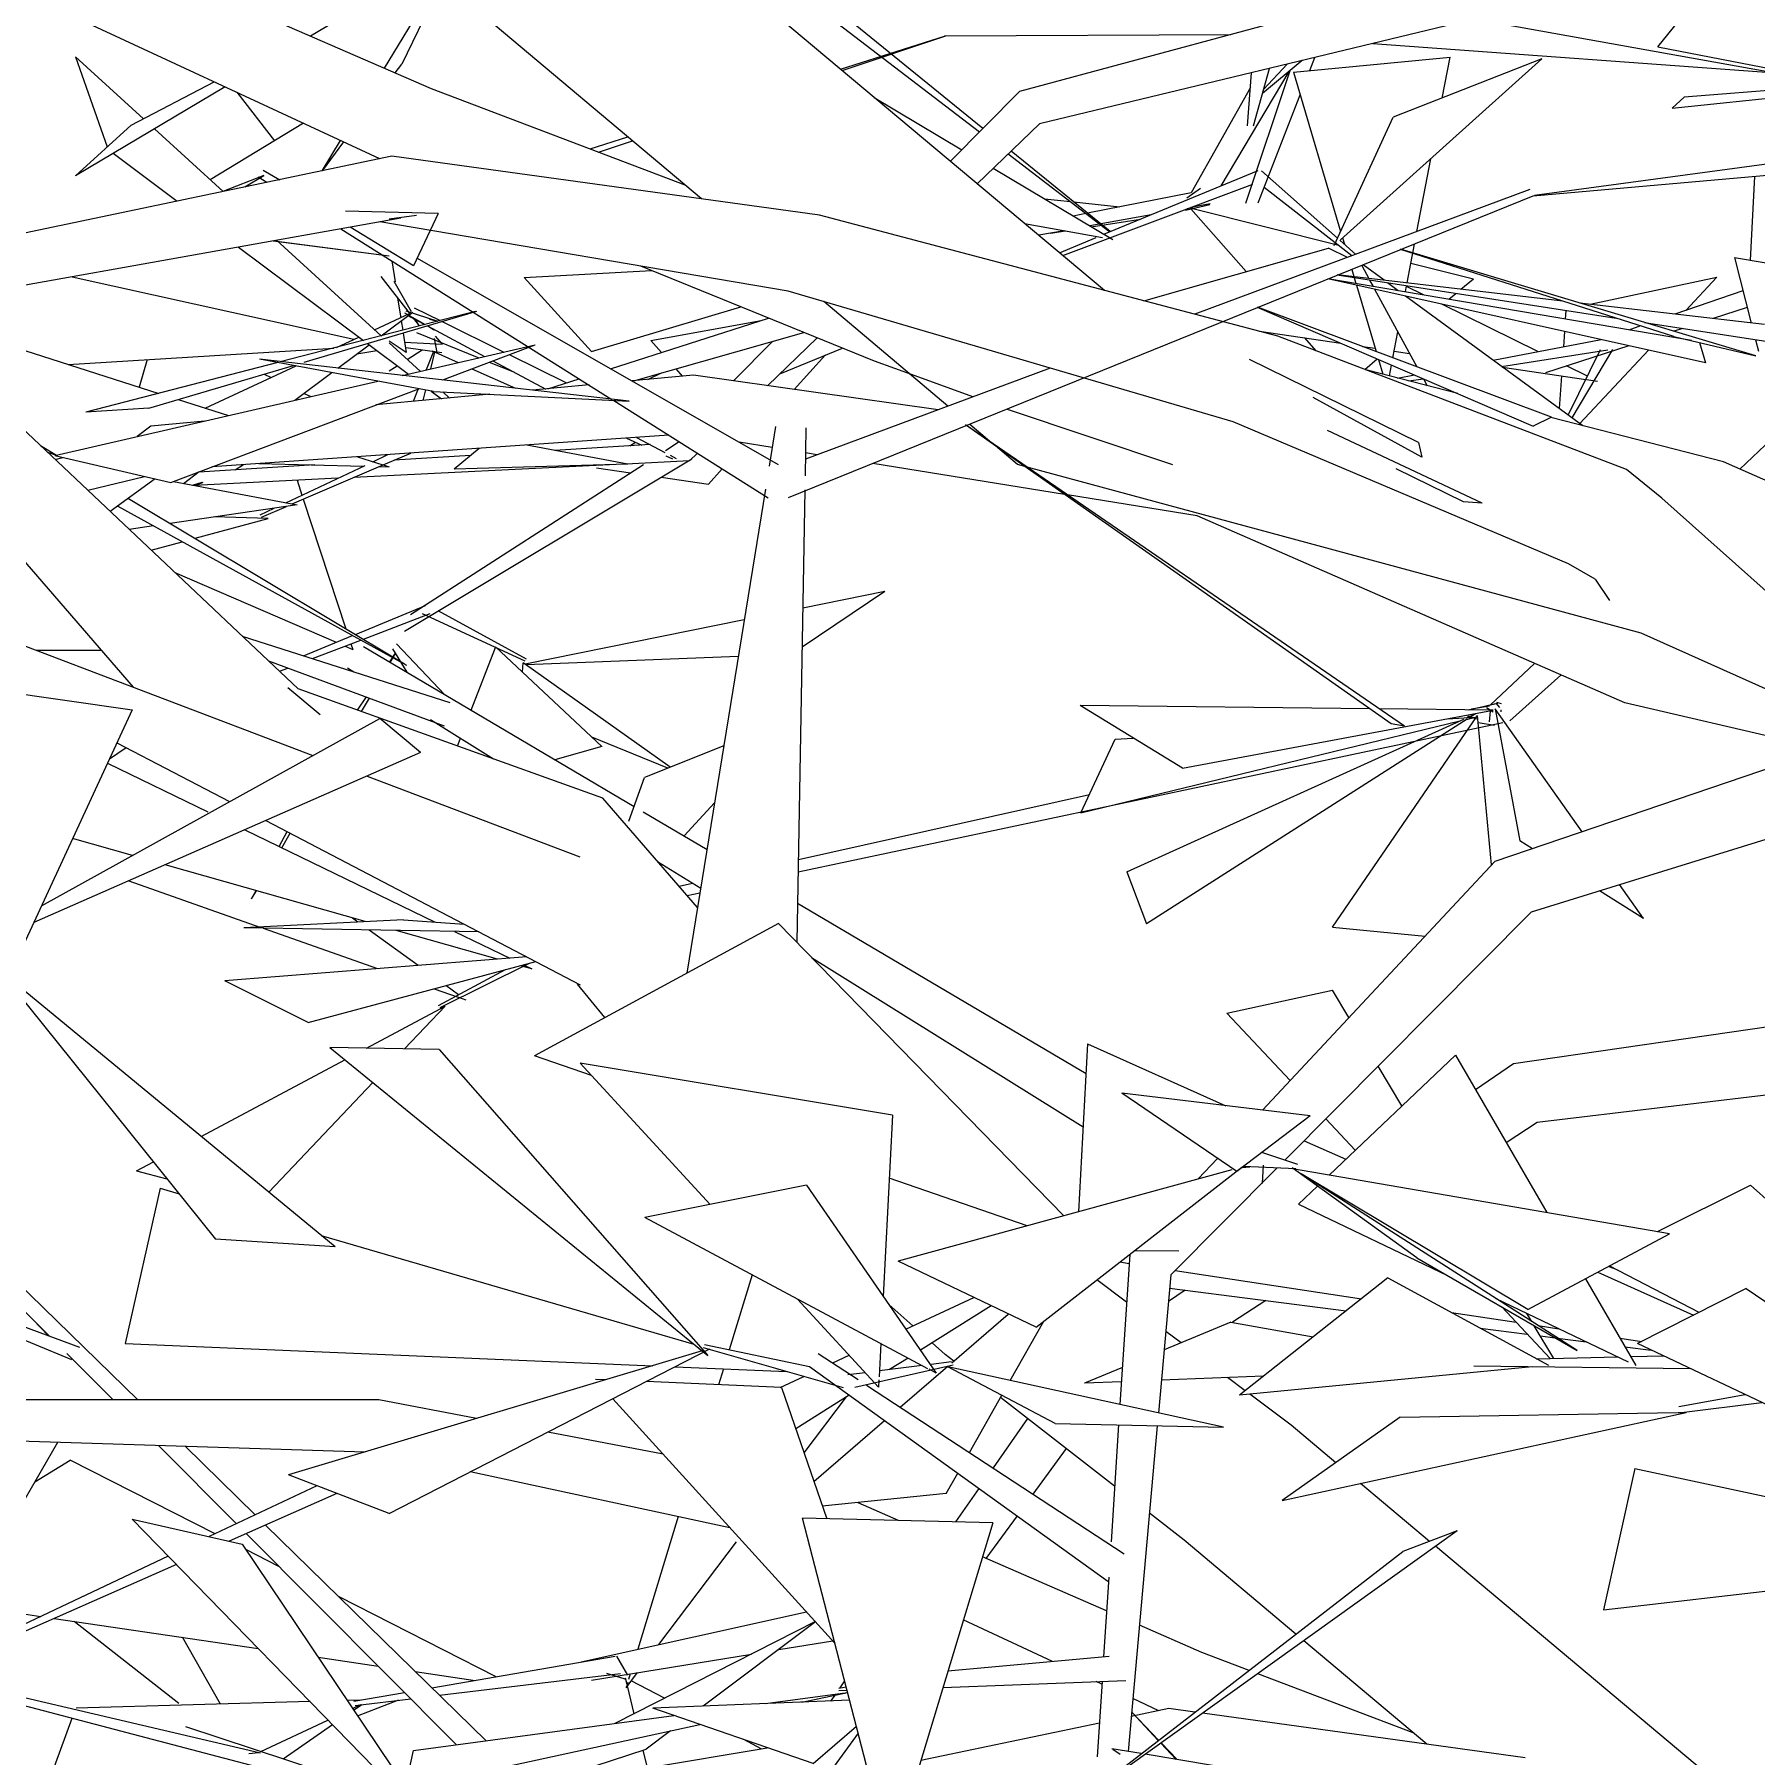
# Model space of a CAD drawing. Header units: millimetres. Extents: x 78096 to 288885, y -20632 to 149556.
# Drawn here: x 249754.8 to 250125.2, y 92259 to 92629.3 of the extents above; entities that cross this region are included whole.
import ezdxf

# ---------------------------------------------------------------- set-up
doc = ezdxf.new("R2010")
doc.units = ezdxf.units.MM
doc.layers.add('G-IMPT', color=8, linetype='Continuous', lineweight=9)
doc.layers.add('L-PLNT', color=71, linetype='Continuous', lineweight=9)

# ---------------------------------------------------------------- blocks, each defined once
blk = doc.blocks.new('ZZ-V - Tree Broadleaf 2 - 3dtree rotund SIMPLU-4826084-TOMH A-A')
at = {"layer": 'G-IMPT'}
for p, q in [((24133.63, 92622.02), (24145.39, 92641.35)), ((24146.02, 92640.82), (24137.33, 92622.93)), ((24218.74, 92641.19), (24261.6, 92608.34)), ((24366.14, 92642.89), (24270.18, 92617.03)), ((24132.78, 92637.89), (24117.71, 92628.94)), ((24262.35, 92609.1), (24226.06, 92638.55)), ((24407.51, 92626.64), (24417.77, 92639.27)), ((24367.91, 92632.55), (24274.53, 92610.1)), ((24454.65, 92617.06), (24367.91, 92632.55)), ((24231.72, 92621.81), (24254.29, 92628.99)), ((24232.06, 92621.52), (24254.36, 92628.99)), ((24254.11, 92628.99), (24315.68, 92629.29)), ((24346.22, 92627.34), (24436.75, 92620.74)), ((24407.51, 92626.64), (24490.63, 92610.5)), ((24067.15, 92624.49), (24074, 92605.13)), ((24067.15, 92624.49), (24081.77, 92611.16)), ((24135.92, 92621.02), (24137.33, 92622.93)), ((24331.04, 92623.69), (24322.5, 92616.59)), ((24327.77, 92622.9), (24322.73, 92617.44)), ((24329.17, 92621.21), (24362.81, 92624.44)), ((24332.65, 92621.55), (24333.73, 92624.33)), ((24382.57, 92624.06), (24339.27, 92585.15)), ((24382.57, 92624.06), (24350.62, 92611.47)), ((24361.14, 92615.61), (24362.81, 92624.44)), ((24079.13, 92609.77), (24096.96, 92619.12)), ((24328.17, 92621.3), (24313.55, 92596.74)), ((24318.91, 92593), (24328.42, 92621.51)), ((24319.25, 92609.67), (24320.11, 92621.06)), ((24320.55, 92609.61), (24324.01, 92622)), ((24329.17, 92621.21), (24339.29, 92586.91)), ((24446.91, 92618.45), (24413.18, 92615.78)), ((24099.33, 92618.03), (24067.15, 92598.92)), ((24101.84, 92616.86), (24109.99, 92606.43)), ((24238.96, 92615.74), (24257.82, 92604.51)), ((24270.18, 92617.03), (24255.35, 92602.01)), ((24319.87, 92617.86), (24307.11, 92595.23)), ((24321.53, 92593.06), (24330.61, 92616.33)), ((24410.56, 92613.46), (24451.16, 92617.69)), ((24410.56, 92613.46), (24413.18, 92615.78)), ((24337.92, 92583.93), (24350.62, 92611.47)), ((24079.13, 92609.77), (24067.15, 92598.92)), ((24084.13, 92609), (24098.9, 92595.53)), ((24116.21, 92610.19), (24096.13, 92598.06)), ((24177.83, 92604.66), (24185.97, 92607.24)), ((24274.53, 92610.1), (24261.11, 92597.18)), ((24075.26, 92603.74), (24089.02, 92593.45)), ((24120.21, 92599.97), (24124.18, 92606.5)), ((24120.3, 92599.99), (24124.89, 92606.17)), ((24179.63, 92603.97), (24186.95, 92606.42)), ((24267.78, 92603.6), (24289.64, 92586.85)), ((24289.72, 92586.88), (24268.39, 92604.19)), ((24107.54, 92600.09), (24111.09, 92598.06)), ((24264.56, 92600.5), (24290.27, 92585.18)), ((24288.36, 92586.32), (24321.54, 92600.04)), ((24338.63, 92585.47), (24322.25, 92599.99)), ((24355.69, 92586.89), (24358.66, 92602.57)), ((24440.85, 92599.81), (24380.68, 92594.54)), ((24445.65, 92603.39), (24381.02, 92594.66)), ((24107.67, 92598.99), (24098.83, 92595.5)), ((24103.57, 92596.49), (24107.68, 92598.95)), ((24106.47, 92598.67), (24108.34, 92597.49)), ((24279.56, 92581.72), (24320.37, 92597.11)), ((24306.19, 92594.16), (24309.12, 92596.24)), ((24341.68, 92581.68), (24322.83, 92596.39)), ((24428.29, 92598.71), (24427.35, 92580.73)), ((24380.66, 92594.49), (24220.48, 92529.64)), ((24275.58, 92593.93), (24281.18, 92593.34)), ((24281.86, 92593.26), (24291.77, 92592.21)), ((24307.11, 92595.23), (24284.84, 92590.84)), ((24305.94, 92591.52), (24311.18, 92592.73)), ((24311.25, 92592.86), (24307.08, 92592.1)), ((24380.01, 92595.94), (24307.92, 92569.13)), ((24145.17, 92590.8), (24125.27, 92591.32)), ((24145.17, 92590.8), (24139.86, 92579.51)), ((24284.51, 92590.78), (24281.77, 92590.24)), ((24298.54, 92590.53), (24285.35, 92588.11)), ((24285.66, 92587.93), (24296.27, 92589.59)), ((24307.56, 92592.03), (24306.26, 92591.76)), ((24318.96, 92578.29), (24307.05, 92591.77)), ((24307.5, 92591.88), (24338.61, 92584.08)), ((24110.4, 92585.03), (24132.92, 92564.48)), ((24124.22, 92587.5), (24182.54, 92550.81)), ((24139.86, 92579.51), (24126.23, 92587.86)), ((24271.28, 92588.66), (24288.04, 92585.59)), ((24279.82, 92587.09), (24274.35, 92586.09)), ((24276.93, 92586.56), (24280.06, 92587.05)), ((24278.79, 92582.36), (24286.69, 92585.63)), ((24342.54, 92582), (24339.1, 92585.05)), ((24339.7, 92585.53), (24340.1, 92584.16)), ((24102.23, 92583.58), (24129.1, 92563.49)), ((24109.67, 92584.9), (24134.6, 92581.66)), ((24109.89, 92584.94), (24134.6, 92581.66)), ((24296.94, 92572.02), (24336.71, 92583.35)), ((24340.76, 92581.34), (24336.71, 92583.35)), ((24410.93, 92564.34), (24352.17, 92583.07)), ((24428.6, 92560.15), (24352.19, 92583.08)), ((24353.59, 92575.84), (24355.17, 92584.17)), ((24423.97, 92581.29), (24427.6, 92567.23)), ((24423.97, 92581.29), (24467.53, 92574.04)), ((24135.19, 92580.6), (24135.9, 92576.11)), ((24140.65, 92581.18), (24218.32, 92536.81)), ((24163.67, 92577), (24191.03, 92578.55)), ((24338.52, 92577.56), (24398.55, 92568.29)), ((24387.07, 92571.95), (24338.58, 92577.59)), ((24341.71, 92578.72), (24342.59, 92575.74)), ((24343.81, 92579.57), (24345.33, 92576.8)), ((24348.63, 92576.42), (24344.14, 92579.71)), ((24354.4, 92580.13), (24367.85, 92576.76)), ((24066.42, 92577.19), (24127.04, 92563.73)), ((24132.81, 92577.24), (24139.13, 92569.16)), ((24139.42, 92569.62), (24135.74, 92576.17)), ((24178.12, 92561.13), (24163.67, 92577)), ((24414.73, 92563.44), (24336.55, 92576.77)), ((24417.8, 92558.64), (24336.55, 92576.77)), ((24342.69, 92575.4), (24346.9, 92561.11)), ((24345.5, 92576.48), (24346.25, 92575.11)), ((24346.57, 92574.53), (24355.7, 92557.82)), ((24351.68, 92574.19), (24349.36, 92575.89)), ((24353.22, 92573.92), (24353.48, 92575.25)), ((24357.09, 92573.27), (24353.44, 92575.07)), ((24365.14, 92574.5), (24367.85, 92576.76)), ((24392.98, 92571.26), (24420.23, 92577.06)), ((24425.81, 92574.16), (24411.19, 92569.14)), ((24413.56, 92569.95), (24420.23, 92577.06)), ((24136.45, 92572.58), (24137.12, 92568.38)), ((24139.98, 92570.52), (24145.6, 92567.76)), ((24178.12, 92561.13), (24210.26, 92570.74)), ((24321.32, 92570.62), (24380.72, 92545.08)), ((24384.65, 92546.99), (24321.39, 92570.65)), ((24391.35, 92545.15), (24353.24, 92573.04)), ((24381.7, 92561.09), (24361.07, 92571.3)), ((24362.55, 92572.33), (24364.08, 92573.61)), ((24430.48, 92566.9), (24390.71, 92571.52)), ((24426.74, 92570.54), (24419.43, 92568.18)), ((24037.22, 92567.39), (24085.07, 92552.11)), ((24153.12, 92569.7), (24111.44, 92558.93)), ((24116.34, 92558.78), (24153.47, 92569.75)), ((24131.49, 92565.78), (24139.18, 92569.33)), ((24132.91, 92564.49), (24139.72, 92569.58)), ((24137.22, 92567.72), (24137.54, 92565.68)), ((24137.96, 92569.43), (24142.37, 92566.92)), ((24138.24, 92569.85), (24145.12, 92567.64)), ((24138.86, 92568.73), (24142.29, 92566.9)), ((24139.89, 92568.18), (24141.11, 92566.63)), ((24141.11, 92566.63), (24140.38, 92567.92)), ((24142.85, 92566.61), (24155.16, 92560.05)), ((24142.9, 92566.62), (24144.41, 92565.77)), ((24142.92, 92566.63), (24144.23, 92565.74)), ((24143.33, 92568.04), (24145.06, 92567.62)), ((24146.02, 92567.55), (24159.31, 92561)), ((24182.26, 92557.41), (24216.24, 92568.3)), ((24190.94, 92563.47), (24214.68, 92567.8)), ((24387.72, 92569.96), (24387.59, 92568.06)), ((24403.81, 92566.61), (24401.27, 92565.73)), ((24404.63, 92567.35), (24437.59, 92562.25)), ((24115.04, 92488.56), (24033.85, 92565.2)), ((24123.29, 92561.99), (24128.12, 92564.22)), ((24130, 92562.81), (24138.76, 92556.26)), ((24138.3, 92560.91), (24134.6, 92563.32)), ((24134.6, 92562.94), (24141.29, 92556.85)), ((24137.64, 92565.07), (24138.3, 92560.91)), ((24137.94, 92563.14), (24146.12, 92562.71)), ((24140.5, 92565.21), (24153.9, 92559.75)), ((24144.29, 92563.92), (24144.9, 92560.88)), ((24144.56, 92564.37), (24146.01, 92562.69)), ((24187.23, 92554.81), (24223.85, 92565.21)), ((24190.94, 92563.47), (24193.18, 92560.91)), ((24217.13, 92563.3), (24208.72, 92554.79)), ((24226.72, 92564.05), (24216.03, 92553.75)), ((24321.82, 92565.46), (24339.32, 92562.88)), ((24333.99, 92561.28), (24331.56, 92564.03)), ((24350.53, 92559.75), (24351.59, 92565.33)), ((24372.06, 92559.27), (24395.31, 92563.66)), ((24387.41, 92565.42), (24387.19, 92562.12)), ((24410.93, 92564.34), (24428.6, 92560.15)), ((24412.88, 92566.07), (24410.95, 92565.45)), ((24416.5, 92563.02), (24417.8, 92558.64)), ((24428.52, 92563.65), (24429.17, 92561.15)), ((24065.58, 92558.33), (24122.7, 92561.84)), ((24082.61, 92559.38), (24080.87, 92553.45)), ((24144.15, 92552.52), (24106.74, 92559.47)), ((24186.27, 92550.4), (24106.74, 92559.47)), ((24123.61, 92557.54), (24130.33, 92562.57)), ((24127.68, 92560.59), (24131.98, 92561.34)), ((24137.46, 92555.96), (24166, 92562.55)), ((24138.28, 92561.99), (24145.94, 92560.87)), ((24138.48, 92559.41), (24141.71, 92561.49)), ((24144.19, 92561.09), (24142.56, 92557.14)), ((24144.4, 92561), (24143.52, 92557.36)), ((24143.87, 92561.23), (24149.45, 92558.73)), ((24146.16, 92555.05), (24166, 92562.55)), ((24156.91, 92559.11), (24168.32, 92553.03)), ((24160.44, 92560.45), (24172.78, 92554.37)), ((24218.66, 92556.29), (24232.12, 92561.85)), ((24221.77, 92552.94), (24228.5, 92560.36)), ((24356.03, 92541.57), (24319.68, 92559.42)), ((24344, 92562.19), (24346.7, 92561.8)), ((24344.48, 92557.27), (24347.16, 92559.51)), ((24347.41, 92559.4), (24348.35, 92556.21)), ((24350.81, 92561.19), (24354.12, 92560.7)), ((24373.91, 92557.91), (24396.77, 92561.5)), ((24401.27, 92562.33), (24383.35, 92556.55)), ((24388.21, 92547.44), (24395.19, 92561.54)), ((24389.08, 92546.81), (24397.86, 92561.55)), ((24390.72, 92545.61), (24405.52, 92561.38)), ((24079.62, 92488.92), (24020.91, 92556.81)), ((24110.68, 92558.73), (24069.37, 92548.05)), ((24082.93, 92548.91), (24114.07, 92558.11)), ((24095.03, 92548.93), (24114.65, 92558)), ((24107.73, 92556.23), (24109.25, 92555.51)), ((24114.36, 92550.63), (24122.31, 92556.58)), ((24134.6, 92556.92), (24136.37, 92558.06)), ((24152.4, 92557.41), (24161.79, 92553.19)), ((24156.17, 92558.83), (24161.57, 92556.63)), ((24190.28, 92555.09), (24193.22, 92556.51)), ((24196.27, 92557.37), (24197.66, 92555.78)), ((24276.81, 92557.55), (24224.15, 92537.96)), ((24349.79, 92555.84), (24350.24, 92558.19)), ((24351.53, 92555.4), (24355.14, 92556.08)), ((24374.13, 92557.75), (24392.01, 92555.12)), ((24386.76, 92555.89), (24386.27, 92548.86)), ((24392.36, 92555.82), (24387.9, 92558.02)), ((24062.7, 92538.72), (24132.18, 92554.74)), ((24087.67, 92532.95), (24141.01, 92553.1)), ((24116.34, 92552.11), (24117.78, 92551.42)), ((24140.88, 92553.06), (24139.77, 92550.36)), ((24142.42, 92552.84), (24141.87, 92550.56)), ((24143.65, 92552.61), (24145.89, 92550.93)), ((24144.15, 92552.52), (24186.27, 92550.4)), ((24146.14, 92552.42), (24147.59, 92551.09)), ((24168.76, 92553.08), (24175.51, 92555.24)), ((24353.95, 92554.77), (24357.05, 92555.26)), ((24357.11, 92555.23), (24357.92, 92553.75)), ((24392.14, 92555.1), (24394.52, 92554.75)), ((24082.93, 92548.91), (24069.37, 92548.05)), ((24089.26, 92550.78), (24100.05, 92547.33)), ((24182.94, 92550.56), (24216.18, 92529.66)), ((24356.78, 92538.37), (24333.37, 92551.22)), ((24217.75, 92545.01), (24216.37, 92536.45)), ((24224.26, 92544.68), (24224.08, 92534.38)), ((24350.18, 92481.04), (24258.59, 92545.31)), ((24352.99, 92480.57), (24258.61, 92545.32)), ((24384.65, 92546.99), (24380.72, 92545.08)), ((24434.67, 92544.84), (24425.14, 92535.82)), ((24185.96, 92536.85), (24164.21, 92540.99)), ((24190.75, 92541.09), (24170.24, 92539.84)), ((24185.65, 92542.47), (24188.97, 92540.98)), ((24186.42, 92540.82), (24187.59, 92541.6)), ((24187.86, 92542.62), (24193.91, 92539.4)), ((24194.08, 92539.84), (24197, 92541.72)), ((24369.75, 92528.51), (24336.43, 92544.09)), ((24356.03, 92541.57), (24356.78, 92538.37)), ((24062.7, 92538.72), (24087.67, 92532.95)), ((24106.59, 92537.01), (24129.08, 92536.44)), ((24127.8, 92538.47), (24133.3, 92536.72)), ((24131.14, 92537.41), (24134.36, 92538.93)), ((24133.32, 92536.71), (24139.26, 92539.26)), ((24152.16, 92538.74), (24135.71, 92537.74)), ((24137.92, 92500.97), (24199.71, 92538.02)), ((24153.99, 92540.28), (24148.64, 92535.78)), ((24185.96, 92536.85), (24148.64, 92535.78)), ((24199.25, 92537.58), (24185.62, 92536.91)), ((24194.13, 92538.67), (24195.57, 92538.02)), ((24195.05, 92538.8), (24196.37, 92538.09)), ((24200.96, 92539.23), (24199.25, 92537.58)), ((24088.24, 92533.17), (24114.84, 92528.13)), ((24090.43, 92532.75), (24093.8, 92535.27)), ((24123.57, 92533.84), (24092.73, 92532.32)), ((24118.67, 92536.7), (24093.68, 92535.18)), ((24101.54, 92535.66), (24103.28, 92536.78)), ((24112.41, 92528.59), (24129.47, 92536.62)), ((24113.8, 92528.33), (24133.31, 92536.71)), ((24114.83, 92533.41), (24115.88, 92530.22)), ((24182.05, 92536.73), (24127.04, 92534.02)), ((24132.48, 92536.35), (24134.61, 92536.3)), ((24133.32, 92536.71), (24134.61, 92536.3)), ((24139.25, 92504.53), (24189.34, 92536.78)), ((24179.25, 92536.06), (24186.57, 92535)), ((24193.12, 92534.06), (24203.29, 92532.6)), ((24203.29, 92532.6), (24206.28, 92535.89)), ((24365.69, 92528.75), (24351.26, 92535.85)), ((24092.34, 92532.39), (24094.41, 92533)), ((24093.03, 92532.26), (24094.61, 92532.99)), ((24215.57, 92531.52), (24198.69, 92427.44)), ((24224.03, 92531.37), (24222.34, 92434.05)), ((24114.84, 92528.13), (24087.55, 92524.14)), ((24106.89, 92525.99), (24109.9, 92527.41)), ((24107.15, 92525.47), (24112.57, 92527.8)), ((24116.17, 92529.34), (24125.34, 92501.5)), ((24369.75, 92528.51), (24365.69, 92528.75)), ((24083.95, 92523.61), (24078.72, 92522.85)), ((24092.87, 92520.95), (24108.63, 92525.23)), ((24108.63, 92525.23), (24096.97, 92525.52)), ((24083.44, 92518.39), (24090.13, 92520.21)), ((24088.55, 92513.56), (24123.25, 92498.58)), ((24030.43, 92507.62), (24118.23, 92474.25)), ((24241.25, 92509.48), (24223.44, 92497.52)), ((24241.25, 92509.48), (24223.59, 92505.91)), ((24127.38, 92500.28), (24142.45, 92506.48)), ((24129.09, 92499.26), (24143.44, 92504.73)), ((24163.89, 92494.52), (24141.8, 92504.71)), ((24164.16, 92494.96), (24145.16, 92505.31)), ((24116.21, 92495.69), (24126.75, 92500.02)), ((24211, 92503.37), (24163.91, 92493.86)), ((24118.13, 92495.07), (24128.53, 92499.04)), ((24125.19, 92497.74), (24126.8, 92497.05)), ((24126.41, 92498.23), (24126.8, 92497.05)), ((24152.27, 92483.98), (24157.48, 92497.48)), ((24180.38, 92476.16), (24157.52, 92497.6)), ((24111.02, 92492.36), (24112.81, 92493.04)), ((24163.3, 92492.17), (24163.46, 92494.17)), ((24195.09, 92471.73), (24163.46, 92494.17)), ((24209.73, 92495.51), (24164.11, 92493.71)), ((24380.98, 92494.03), (24371.54, 92485.1)), ((24112.85, 92488.84), (24119.8, 92483.02)), ((24386.68, 92491.53), (24375.65, 92481.68)), ((24180.61, 92465.04), (24115.04, 92488.56)), ((24305.3, 92471.48), (24283.27, 92484.97)), ((24345.6, 92484.26), (24283.27, 92484.97)), ((24366.69, 92484.02), (24373.08, 92485.45)), ((24370.83, 92484.96), (24372.97, 92485.46)), ((24373.53, 92484.54), (24372.75, 92485.48)), ((24372.78, 92485.67), (24373.78, 92485.39)), ((24222.6, 92449.19), (24374.14, 92481.31)), ((24283.39, 92461.87), (24364.96, 92481.67)), ((24293.33, 92449.24), (24365.78, 92482.04)), ((24366.53, 92482.05), (24297.52, 92438.03)), ((24305.3, 92471.48), (24372.09, 92483.96)), ((24337.52, 92437.31), (24368.73, 92482.86)), ((24372.09, 92483.96), (24347.65, 92484.24)), ((24362.19, 92482.11), (24368.31, 92482.48)), ((24365.75, 92481.86), (24368.31, 92482.48)), ((24366.51, 92482.37), (24368.3, 92483.18)), ((24366.59, 92482.77), (24368.5, 92482.12)), ((24368.3, 92483.18), (24367.09, 92482.41)), ((24371.28, 92484.86), (24367.43, 92484.17)), ((24371.76, 92450.72), (24368.73, 92482.86)), ((24370.63, 92484.52), (24372.12, 92483.6)), ((24371.45, 92483.78), (24371.26, 92481.5)), ((24391.25, 92457.83), (24372.53, 92484.25)), ((24372.53, 92484.25), (24377.81, 92455.89)), ((24373.77, 92484.08), (24373.72, 92483.59)), ((24149.3, 92476.27), (24149.94, 92477.93)), ((24194.59, 92471.53), (24178.26, 92478.14)), ((24283.39, 92461.87), (24290.77, 92477.75)), ((24290.77, 92477.75), (24294.68, 92477.99)), ((24352.99, 92480.57), (24350.18, 92481.04)), ((24372.41, 92480.7), (24368.88, 92481.24)), ((24074.48, 92473.54), (24078.07, 92475.92)), ((24076.07, 92476.97), (24100.3, 92464.31)), ((24180.38, 92476.16), (24170.29, 92473.33)), ((24206.61, 92476.28), (24189.53, 92469.53)), ((24074.03, 92472.57), (24095.63, 92462.1)), ((24129.9, 92469.81), (24175.61, 92452.44)), ((24186.21, 92460.11), (24189.53, 92469.53)), ((24200.98, 92441.55), (24180.61, 92465.04)), ((24204.62, 92464.02), (24198.05, 92456.93)), ((24222.65, 92451.88), (24285.24, 92465.84)), ((24108.11, 92460.23), (24175.74, 92424.91)), ((24079.39, 92452.72), (24066.54, 92456.36)), ((24103.59, 92458.25), (24144.5, 92438.42)), ((24380.52, 92454.19), (24377.81, 92455.89)), ((24129.49, 92438.5), (24086.45, 92450.71)), ((24293.33, 92449.24), (24297.52, 92438.03)), ((24078.67, 92447.3), (24106.81, 92437.34)), ((24196.98, 92446.15), (24199.86, 92446.8)), ((24198.73, 92444.14), (24201.49, 92444.72)), ((24404.46, 92439.17), (24394.98, 92445.12)), ((24404.46, 92439.17), (24399.3, 92446.45)), ((24137.69, 92438.92), (24103.4, 92437.16)), ((24153.94, 92436.3), (24103.4, 92437.16)), ((24107.51, 92437.09), (24132.09, 92428.39)), ((24127.92, 92438.42), (24126.72, 92439.28)), ((24137.69, 92438.92), (24150.74, 92437.97)), ((24337.52, 92437.31), (24357.45, 92435.4)), ((24140.85, 92429.08), (24130.3, 92436.7)), ((24157.91, 92430.43), (24136.17, 92436.6)), ((24148.7, 92436.39), (24160.56, 92430.64)), ((24164.22, 92430.93), (24099.25, 92425.8)), ((24117.21, 92416.84), (24166.17, 92429.91)), ((24145.57, 92420.05), (24164.83, 92429.56)), ((24117.21, 92416.84), (24099.25, 92425.8)), ((24145.27, 92420.48), (24159.68, 92428.18)), ((24165.35, 92428.32), (24162.89, 92429.02)), ((24163.52, 92429.21), (24165.35, 92428.32)), ((24144.3, 92424.07), (24149.46, 92422.25)), ((24149.57, 92422.78), (24146.84, 92424.75)), ((24149.51, 92422.23), (24151.14, 92421.65)), ((24181.04, 92417.86), (24175.11, 92425.06)), ((24129.77, 92411.3), (24146.65, 92420.3)), ((24146.65, 92420.3), (24137.96, 92411.15)), ((24094.18, 92392.32), (24125.1, 92408.81)), ((24131.1, 92403.92), (24108.72, 92380.34)), ((24080.29, 92384.91), (24083.91, 92386.84)), ((24080.29, 92384.91), (24086.82, 92383.22)), ((24012.61, 92366.58), (24066.32, 92344.32)), ((24051.56, 92363.98), (24080.54, 92335.64)), ((24049.17, 92361.83), (24061.6, 92349.36)), ((24293.24, 92356.68), (24286.87, 92361.46)), ((24039.92, 92357.34), (24068.02, 92346.99)), ((24247.27, 92351.59), (24242.1, 92356.17)), ((24058, 92352.97), (24061.28, 92349.48)), ((24254.21, 92345.44), (24251.43, 92347.91)), ((24304.96, 92347.92), (24301.67, 92350.38)), ((24065.29, 92345.66), (24075.26, 92335.64)), ((24256.07, 92344), (24254.21, 92345.44)), ((24318.72, 92337.61), (24314.94, 92340.44)), ((24328.63, 92330.19), (24319.72, 92336.86)), ((24132.42, 92335.63), (24044.42, 92335.65)), ((24153.43, 92331.63), (24132.42, 92335.63)), ((24290.68, 92317.1), (24266.14, 92336.17)), ((24338.24, 92322.14), (24328.63, 92330.19)), ((24036.77, 92280.65), (24063.39, 92326.53)), ((24129.45, 92324.44), (24048.31, 92327.01)), ((24085.02, 92325.85), (24101.79, 92309.01)), ((24193.57, 92323.99), (24168.73, 92328.72)), ((24090.74, 92325.67), (24105.82, 92310.92)), ((24207.94, 92308.17), (24152.03, 92320.15)), ((24119.08, 92317.19), (24095.93, 92306.24)), ((24123.41, 92315.53), (24100.2, 92305.27)), ((24358.42, 92305.23), (24343.57, 92317.68)), ((24244.21, 92309.71), (24235.52, 92313.49)), ((24305.63, 92305.48), (24298.17, 92311.28)), ((24108.05, 92308.74), (24155.51, 92262.33)), ((24103.89, 92306.9), (24149.15, 92261.47)), ((24329.66, 92285.28), (24305.63, 92305.48)), ((24430.05, 92245.21), (24359.7, 92304.16)), ((24087.11, 92302.07), (24007.08, 92264.22)), ((24088.87, 92300.27), (24007.1, 92264.16)), ((24288.95, 92290.26), (24262.22, 92301.88)), ((24066.91, 92288.03), (24089.4, 92270.4)), ((24277.34, 92279.41), (24258.12, 92288.33)), ((24309.46, 92281.34), (24296.01, 92287.19)), ((24098.34, 92270.23), (24090.21, 92284.6)), ((24319.58, 92277.49), (24309.46, 92281.34)), ((24357.85, 92261.59), (24331.36, 92283.86)), ((24033.92, 92275.75), (24106.03, 92256.79)), ((24046.57, 92273.93), (24106.98, 92259.75)), ((24287.93, 92274.5), (24286.71, 92275.06)), ((24354.92, 92264.05), (24321.47, 92276.77)), ((24300.19, 92268.81), (24294.6, 92271.4)), ((24302.34, 92269.26), (24294.25, 92267.57)), ((24307.92, 92268.49), (24302.34, 92269.26)), ((24378.98, 92258.67), (24309.58, 92268.26)), ((24090.83, 92265.38), (24137.93, 92249.91)), ((24287.39, 92266.13), (24248.96, 92258.1)), ((24104.45, 92259.61), (24106.5, 92259.8))]:
    blk.add_line(p, q, dxfattribs=at)
blk = doc.blocks.new('ZZ-V - Tree Broadleaf 2 - 3dtree rotund SIMPLU-4826109-TOMH A-A')
at = {"layer": 'G-IMPT'}
for p, q in [((24288.47, 92574.25), (24166.78, 92676.23)), ((24143.76, 92617.61), (24042.68, 92661.55)), ((24132.64, 92602.57), (24038.47, 92646.26)), ((24201.84, 92593.91), (24139.17, 92646.58)), ((24198.32, 92596.86), (24143.76, 92617.61)), ((24135.22, 92603.11), (24040.13, 92583.23)), ((24227.19, 92590.41), (24135.22, 92603.11)), ((24137.14, 92589.8), (24046.99, 92573.72)), ((24220.45, 92574.09), (24132.64, 92589)), ((24134.6, 92589.62), (24140.52, 92590.41)), ((24325.77, 92564.42), (24227.19, 92590.41)), ((24239.01, 92559.05), (24188.79, 92579.46)), ((24316.19, 92545.99), (24220.45, 92574.09)), ((24254.83, 92549.37), (24228.09, 92571.85)), ((24400.8, 92535.75), (24325.77, 92564.42)), ((24247.77, 92555.86), (24239.01, 92559.05)), ((24200.07, 92556.01), (24186.87, 92554.77)), ((24252.69, 92548.58), (24200.07, 92556.01)), ((24260.17, 92551.36), (24247.77, 92555.86)), ((24364.47, 92552.07), (24344.98, 92557.08)), ((24156.3, 92551.91), (24131.75, 92549.61)), ((24177.63, 92553.91), (24165.47, 92552.77)), ((24267.55, 92548.7), (24303.15, 92536.83)), ((24083.4, 92545.08), (24080.41, 92542.8)), ((24094.97, 92546.16), (24083.4, 92545.08)), ((24264.28, 92541.43), (24259.5, 92545.44)), ((24388.3, 92515.46), (24316.19, 92545.99)), ((24421.66, 92537.35), (24384.5, 92546.91)), ((24059.64, 92540.86), (24063.07, 92538.8)), ((24194.8, 92543.1), (24096.56, 92536.31)), ((24217.02, 92540.47), (24209.92, 92541.61)), ((24269.8, 92536.79), (24265.03, 92540.8)), ((24061.15, 92539.43), (24063.06, 92538.8)), ((24062.78, 92537.89), (24064.41, 92538.32)), ((24226.71, 92538.91), (24224.17, 92539.32)), ((24279.88, 92530.38), (24238.64, 92537)), ((24506.87, 92499.95), (24421.66, 92537.35)), ((24069.79, 92531.28), (24082.03, 92534.25)), ((24084.27, 92533.74), (24074.65, 92526.68)), ((24271.34, 92536.37), (24269.8, 92536.79)), ((24403.94, 92500.51), (24271.85, 92536.23)), ((24408.36, 92529.54), (24400.8, 92535.75)), ((24078.54, 92529.53), (24137.95, 92493.95)), ((24308.41, 92525.79), (24280.55, 92530.27)), ((24408.36, 92529.54), (24445.44, 92496.5)), ((24076.25, 92527.85), (24138.37, 92493.62)), ((24400.39, 92485.53), (24308.41, 92525.79)), ((24394.05, 92512.12), (24388.3, 92515.46)), ((24394.05, 92512.12), (24397.14, 92507.54)), ((24103.03, 92499.9), (24147.7, 92485.62)), ((24452.71, 92478.7), (24403.94, 92500.51)), ((24058.75, 92496.86), (24072.75, 92496.87)), ((24129.12, 92497.66), (24187.32, 92463.27)), ((24135.92, 92496.25), (24134.67, 92494.38)), ((24134.88, 92494.25), (24135.98, 92496.14)), ((24135.34, 92497.2), (24138.41, 92492.17)), ((24136.18, 92498.22), (24146.64, 92487.3)), ((24108.68, 92494.57), (24146.44, 92480.62)), ((24125.67, 92493.06), (24127, 92492.24)), ((24041.78, 92489.46), (24079.34, 92484.02)), ((24129.65, 92486.82), (24127.77, 92483.99)), ((24128.67, 92483.67), (24130.37, 92486.56)), ((24481.3, 92488.4), (24372.43, 92451.44)), ((24443.38, 92475.53), (24400.39, 92485.53)), ((24079.34, 92484.02), (24052.44, 92425.9)), ((24059.83, 92441.88), (24132.61, 92482.22)), ((24141.37, 92474.85), (24132.61, 92482.22)), ((24143.5, 92481.95), (24157.07, 92473.48)), ((24141.37, 92474.85), (24058.17, 92438.29)), ((24488.96, 92474.16), (24380.27, 92440.57)), ((24189.29, 92462.1), (24203, 92454.01)), ((24110.99, 92454.66), (24112.66, 92457.85)), ((24111.52, 92454.4), (24113.33, 92457.5)), ((24192.38, 92451.46), (24201.65, 92445.68)), ((24372.43, 92451.44), (24322.5, 92397.97)), ((24105.05, 92443.37), (24105.99, 92445.17)), ((24105.05, 92443.37), (24106.09, 92445.14)), ((24222.48, 92442.49), (24284.53, 92405.83)), ((24380.27, 92440.57), (24327.28, 92387.22)), ((24218.37, 92438.11), (24165.89, 92409.64)), ((24218.37, 92438.11), (24279.72, 92375.24)), ((24225.49, 92430.81), (24283.91, 92394.38)), ((24051.16, 92427.58), (24097.27, 92370.22)), ((24123.05, 92368.54), (24052.6, 92426.55)), ((24314.81, 92418.83), (24337.53, 92423.75)), ((24341.07, 92417.86), (24337.53, 92423.75)), ((24314.81, 92418.83), (24328.41, 92404.3)), ((24445.76, 92418), (24376.46, 92407.93)), ((24145.4, 92411.01), (24121.88, 92411.44)), ((24121.88, 92411.44), (24203.16, 92345.17)), ((24145.4, 92411.01), (24203.16, 92345.17)), ((24284.87, 92412.24), (24282.92, 92376.11)), ((24284.87, 92412.24), (24314.62, 92398.92)), ((24178.14, 92405.41), (24165.89, 92409.64)), ((24242.89, 92396.88), (24175.71, 92408.05)), ((24203.71, 92377.67), (24175.71, 92408.05)), ((24336.81, 92384.01), (24363.96, 92409.78)), ((24352.48, 92398.89), (24347.35, 92407.43)), ((24363.96, 92409.78), (24383.65, 92375.94)), ((24376.46, 92407.93), (24368.3, 92402.31)), ((24332.7, 92396.74), (24292.25, 92401.61)), ((24316.93, 92384.74), (24292.25, 92401.61)), ((24447.43, 92403.17), (24381.54, 92395.27)), ((24242.89, 92396.88), (24240.9, 92357.92)), ((24332.7, 92396.74), (24316.93, 92384.74)), ((24336.09, 92396.09), (24342.42, 92389.33)), ((24381.54, 92395.27), (24374.92, 92390.94)), ((24330.06, 92386.28), (24322.37, 92388.88)), ((24331.42, 92391.39), (24340.37, 92387.39)), ((24315.88, 92385.13), (24244.09, 92365.49)), ((24273.77, 92351.26), (24318.01, 92385.72)), ((24325.6, 92385.53), (24302.76, 92362.52)), ((24312.79, 92387.57), (24308.67, 92383.16)), ((24318.13, 92385.66), (24319.74, 92385.76)), ((24329.62, 92385.35), (24318.4, 92385.86)), ((24322.61, 92386.14), (24322.4, 92382.22)), ((24355.7, 92366.23), (24328.84, 92385.53)), ((24410.03, 92371.39), (24328.96, 92385.36)), ((24224.41, 92381.81), (24189.6, 92374.85)), ((24224.41, 92381.81), (24252.29, 92341.41)), ((24271.84, 92373.08), (24242.2, 92383.31)), ((24330.23, 92377.76), (24334.29, 92381.62)), ((24379.57, 92355.06), (24330.83, 92384.25)), ((24390.13, 92346.26), (24331.12, 92384.07)), ((24407.45, 92371.84), (24427.46, 92381.84)), ((24427.46, 92381.84), (24515.48, 92302.95)), ((24085.38, 92381.15), (24077.87, 92347.81)), ((24085.38, 92381.15), (24089.43, 92379.97)), ((24330.23, 92377.76), (24362.26, 92362.43)), ((24250.5, 92342.36), (24189.6, 92374.85)), ((24123.05, 92368.54), (24097.27, 92370.22)), ((24120.03, 92371.03), (24200.15, 92347.62)), ((24379.57, 92355.06), (24410.03, 92371.39)), ((24293.91, 92366.94), (24291.82, 92334.64)), ((24304.46, 92367.64), (24294.9, 92367.72)), ((24273.77, 92351.26), (24244.09, 92365.49)), ((24291.81, 92365.31), (24293.78, 92365.01)), ((24303.72, 92363.5), (24343.76, 92357.41)), ((24355.7, 92366.23), (24390.13, 92346.26)), ((24394.58, 92363.11), (24415.18, 92353.89)), ((24398.75, 92363.62), (24396.91, 92364.36)), ((24397.12, 92364.47), (24416.34, 92354.48)), ((24212.69, 92362.53), (24207.78, 92346.43)), ((24302.76, 92362.52), (24300.1, 92332.82)), ((24305.84, 92359.28), (24302.24, 92356.8)), ((24302.5, 92359.71), (24340.47, 92354.81)), ((24349.45, 92361.91), (24317.51, 92336.65)), ((24349.45, 92361.91), (24383.99, 92343.1)), ((24391.94, 92361.69), (24402.8, 92343.03)), ((24426.5, 92359.64), (24403.12, 92347.76)), ((24426.5, 92359.64), (24534.7, 92286.09)), ((24239.9, 92338.4), (24222.47, 92357.32)), ((24245.75, 92350.88), (24260.39, 92357.67)), ((24264.11, 92355.89), (24248.9, 92346.32)), ((24323.21, 92357.04), (24316.04, 92352.34)), ((24372.69, 92357.44), (24401.12, 92343.83)), ((24373.93, 92355.66), (24384.32, 92344.56)), ((24255.65, 92343.64), (24267.8, 92354.12)), ((24268.21, 92339.81), (24275.44, 92352.56)), ((24315.67, 92352.4), (24301.31, 92346.39)), ((24315.67, 92352.4), (24333.37, 92349.19)), ((24363.12, 92354.47), (24377.03, 92352.36)), ((24380.39, 92352.5), (24379.34, 92354.26)), ((24381.74, 92351.64), (24386.23, 92350.95)), ((24369.33, 92351.09), (24379.43, 92349.79)), ((24385.16, 92344.58), (24380.94, 92351.6)), ((24382.24, 92349.43), (24385.37, 92349.02)), ((24385.94, 92348.95), (24392.08, 92348.16)), ((24399.34, 92348.96), (24404.07, 92348.24)), ((24077.87, 92347.81), (24191.34, 92343)), ((24201.93, 92346.17), (24113.01, 92319.52)), ((24134.62, 92311.23), (24203.62, 92346.61)), ((24202.14, 92346.89), (24232.28, 92338.29)), ((24202.48, 92347.55), (24225.06, 92342.8)), ((24226.92, 92345.64), (24235.52, 92340.01)), ((24230.03, 92343.6), (24233.59, 92345.25)), ((24240.38, 92347.76), (24240.01, 92340.63)), ((24246.23, 92344.64), (24242.28, 92342.16)), ((24381.44, 92344.49), (24398.92, 92344.88)), ((24400.44, 92347.08), (24406.11, 92346.35)), ((24401.68, 92344.95), (24408.74, 92345.1)), ((24534.47, 92285.7), (24403.12, 92347.76)), ((24196.17, 92342.79), (24220.15, 92341.78)), ((24206.53, 92342.35), (24205.48, 92338.91)), ((24217.96, 92342.42), (24220.15, 92341.78)), ((24218.72, 92338.35), (24223.8, 92340.71)), ((24225.06, 92342.8), (24289.21, 92296.69)), ((24237.04, 92341.5), (24233.29, 92341.03)), ((24255.92, 92343.15), (24234.81, 92338.28)), ((24249.25, 92343.03), (24240.07, 92341.88)), ((24244.57, 92334.08), (24254.78, 92342.89)), ((24252.29, 92341.41), (24250.76, 92342.23)), ((24255.55, 92343.82), (24251.23, 92343.28)), ((24277.89, 92330.6), (24254.78, 92342.75)), ((24314.07, 92329.76), (24254.78, 92342.75)), ((24292.34, 92342.64), (24284.22, 92339.24)), ((24322.69, 92340.75), (24300.73, 92339.89)), ((24380.51, 92342.77), (24317.51, 92336.65)), ((24367.96, 92342.97), (24414.49, 92342.39)), ((24181.16, 92339.94), (24178.99, 92340.04)), ((24219.03, 92338.34), (24189.9, 92339.57)), ((24219.03, 92338.34), (24228.74, 92310.07)), ((24237.29, 92338.85), (24292.76, 92302.54)), ((24239.98, 92339.96), (24239.9, 92338.4)), ((24292.14, 92339.55), (24284.22, 92339.24)), ((24412, 92334.2), (24426.29, 92336.81)), ((24230.49, 92283.35), (24182.74, 92335.9)), ((24233.57, 92336.68), (24222.09, 92329.45)), ((24223.87, 92324.25), (24233.02, 92336.33)), ((24259.44, 92324.35), (24266.41, 92336.64)), ((24412.57, 92332.97), (24429.91, 92335.1)), ((24226, 92318.07), (24241.21, 92331.19)), ((24271.95, 92331.66), (24264.53, 92321.02)), ((24277.89, 92330.6), (24314.07, 92329.76)), ((24291.54, 92330.28), (24289.91, 92305.09)), ((24299.85, 92330.09), (24293.58, 92260.05)), ((24326.72, 92314), (24413.6, 92332.95)), ((24352.11, 92331.94), (24326.72, 92314)), ((24352.11, 92331.94), (24411.66, 92332.92)), ((24411.83, 92332.92), (24413.6, 92332.95)), ((24058.45, 92318.02), (24066.03, 92322.66)), ((24097.18, 92306.83), (24066.03, 92322.66)), ((24280.25, 92325.2), (24273.1, 92315.41)), ((24134.62, 92311.23), (24113.01, 92319.52)), ((24254.44, 92315.53), (24256.92, 92319.9)), ((24402.58, 92320.87), (24395.85, 92290.48)), ((24402.58, 92320.87), (24489.82, 92302.32)), ((24254.44, 92315.53), (24227.8, 92312.8)), ((24261.47, 92316.63), (24256.45, 92309.43)), ((24079.38, 92310), (24103.02, 92304.63)), ((24079.38, 92310), (24143.85, 92243.83)), ((24196.82, 92310.55), (24188.12, 92282.03)), ((24264.45, 92309.24), (24223.51, 92310.19)), ((24242.56, 92236.95), (24223.51, 92310.19)), ((24264.45, 92309.24), (24242.56, 92236.95)), ((24269.68, 92310.73), (24262.97, 92301.55)), ((24364.33, 92307.47), (24284.12, 92250.02)), ((24364.33, 92307.47), (24352.64, 92303.03)), ((24103.02, 92304.63), (24138.13, 92252.35)), ((24110.92, 92299.85), (24103.79, 92303.47)), ((24192.63, 92283.03), (24209.34, 92305.09)), ((24282.65, 92248.96), (24352.64, 92303.03)), ((24395.85, 92290.48), (24492.61, 92301.73)), ((24289.42, 92297.52), (24288.31, 92280.41)), ((24157.63, 92276.12), (24123.86, 92293.27)), ((24043.08, 92291.54), (24059.68, 92289.1)), ((24062.6, 92288.67), (24106.46, 92282.21)), ((24175.96, 92279.33), (24224.38, 92290.07)), ((24226.3, 92287.96), (24183.16, 92266.04)), ((24226.36, 92287.9), (24202.2, 92269.76)), ((24218.42, 92281.94), (24230.05, 92283.84)), ((24119.35, 92280.31), (24132.28, 92278.41)), ((24143.84, 92273.74), (24183.27, 92280.54)), ((24178.18, 92275.38), (24212.57, 92280.99)), ((24185.96, 92276.46), (24183.62, 92280.54)), ((24254.79, 92277.35), (24289.47, 92280.52)), ((24140.26, 92277.24), (24153.14, 92275.34)), ((24145.48, 92272.13), (24184.38, 92276.83)), ((24185.41, 92275.56), (24181.42, 92276.83)), ((24185.81, 92274.46), (24185.47, 92275.84)), ((24185.58, 92273.73), (24188.05, 92276.99)), ((24185.94, 92274.89), (24185.58, 92273.73)), ((24187.35, 92268.17), (24185.89, 92274.13)), ((24186.5, 92276.73), (24186.12, 92275.5)), ((24193.85, 92271.47), (24186.69, 92275.2)), ((24231.33, 92273.68), (24232.93, 92273.96)), ((24232.6, 92275.22), (24231.56, 92273.72)), ((24253.72, 92273.82), (24293.05, 92275.3)), ((24287.97, 92275.11), (24286.92, 92258.9)), ((24117.61, 92270.77), (24067.28, 92269.36)), ((24128.38, 92271.07), (24125.61, 92270.99)), ((24126.75, 92269.29), (24128.54, 92270.13)), ((24126.99, 92268.94), (24128.75, 92270.15)), ((24127.06, 92270.84), (24137.95, 92272.72)), ((24127.33, 92269.94), (24139.28, 92271.38)), ((24127.81, 92267.72), (24136.71, 92271.13)), ((24233.69, 92271.04), (24191.31, 92269.32)), ((24215.61, 92270.39), (24233.25, 92272.76)), ((24223.42, 92270.62), (24233.25, 92272.76)), ((24230.46, 92272.15), (24229.57, 92270.87)), ((24233.14, 92273.16), (24231.38, 92273.07)), ((24056.59, 92240.37), (24066.48, 92267.19)), ((24107.06, 92260.05), (24121.47, 92266.81)), ((24139.89, 92260.23), (24195.88, 92267.75)), ((24225.8, 92257.47), (24191.31, 92269.32)), ((24300.13, 92262.46), (24294.34, 92268.52)), ((24294.34, 92268.49), (24300.07, 92262.42)), ((24111.8, 92258.49), (24122.44, 92265.81)), ((24138.07, 92252.05), (24201.44, 92265.84)), ((24195.15, 92264.47), (24189.92, 92260.54)), ((24225.8, 92257.47), (24235.15, 92265.45)), ((24235.52, 92263.99), (24228.02, 92253.72)), ((24138.07, 92252.05), (24139.89, 92260.23)), ((24143.04, 92245.27), (24189.92, 92260.54)), ((24164.48, 92252.25), (24215.95, 92260.85)), ((24190.2, 92256.55), (24189.27, 92260.33)), ((24214.65, 92260.63), (24210.89, 92262.59)), ((24296.39, 92259.58), (24290.09, 92260.63)), ((24291.89, 92259.38), (24290.27, 92260.46)), ((24608.76, 92207.42), (24297.26, 92259.43)), ((24300.62, 92261.84), (24303.94, 92258.32)), ((24304.12, 92258.29), (24300.68, 92261.88))]:
    blk.add_line(p, q, dxfattribs=at)

msp = doc.modelspace()

# ---------------------------------------------------------------- block references
at = {"layer": 'L-PLNT'}
for name in ['ZZ-V - Tree Broadleaf 2 - 3dtree rotund SIMPLU-4826109-TOMH A-A', 'ZZ-V - Tree Broadleaf 2 - 3dtree rotund SIMPLU-4826084-TOMH A-A']:
    msp.add_blockref(name, (225696.455, 0), dxfattribs=at)

doc.saveas('drawing.dxf')
